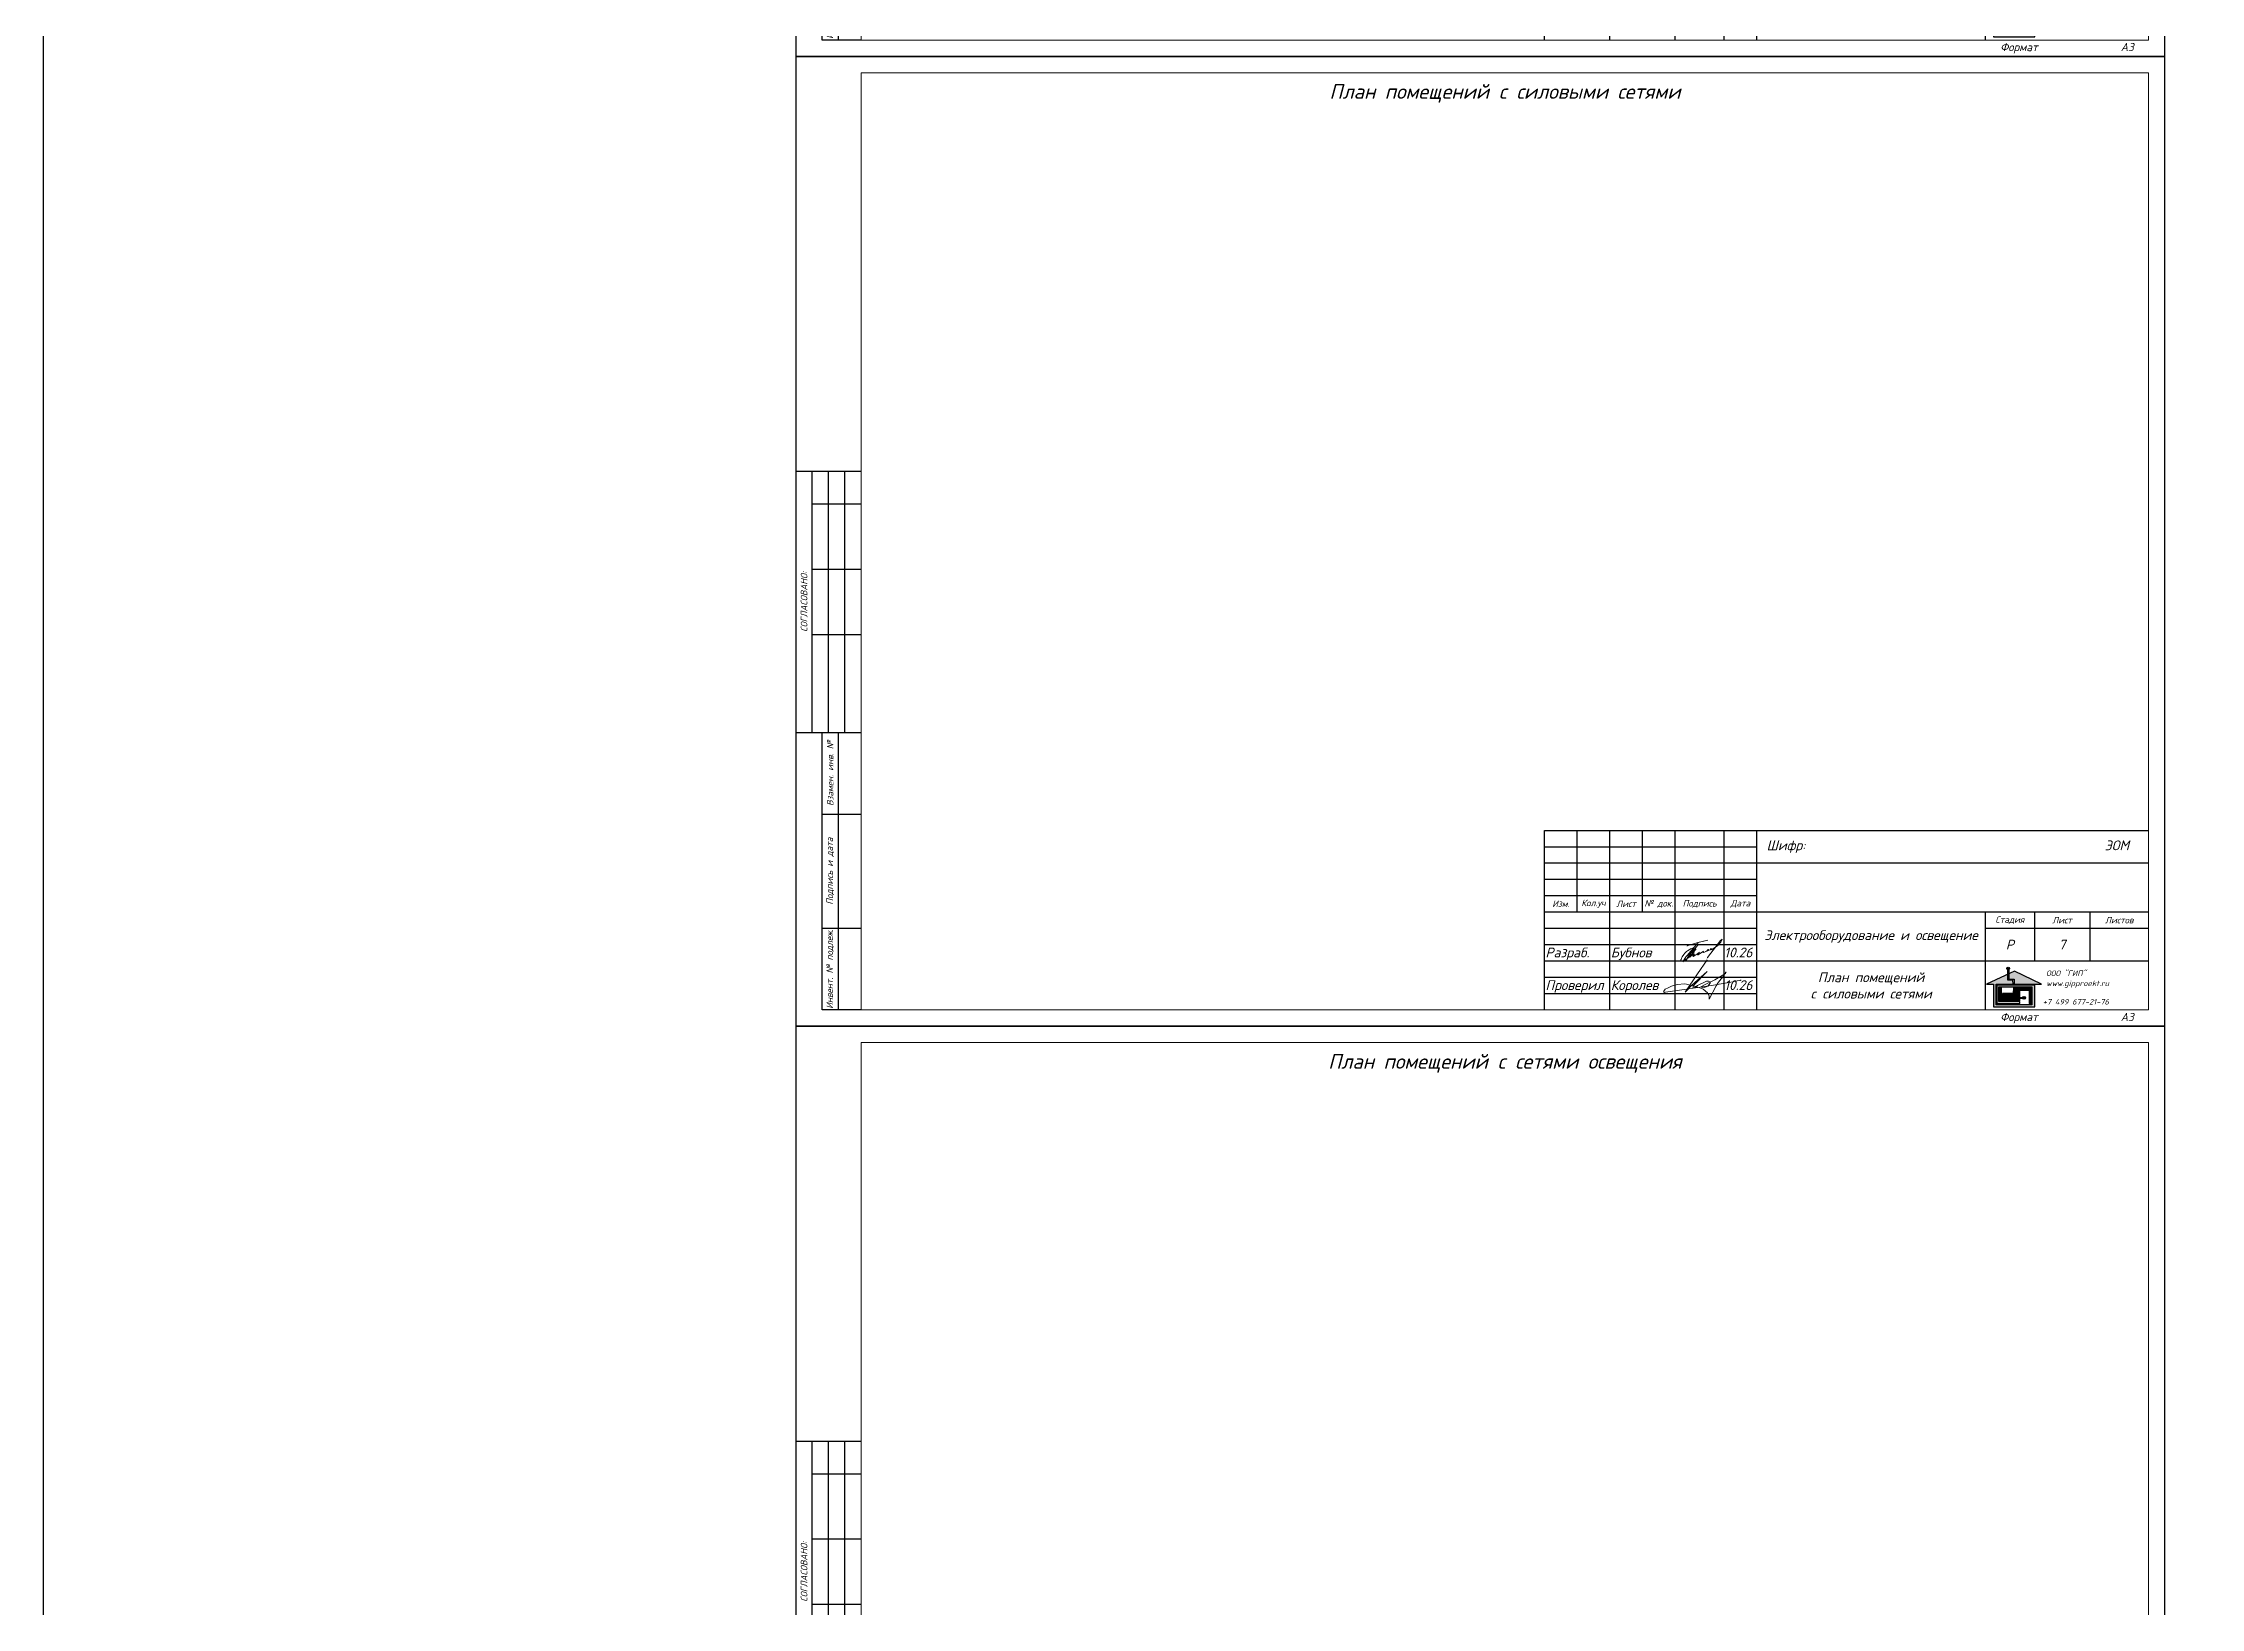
# Model space of a CAD drawing. Header units: millimetres. Extents: x 17141 to 230946, y 1570 to 398043.
# Drawn here: x 176021 to 209056, y 73440 to 97396 of the extents above; entities that cross this region are included whole.
import ezdxf
from ezdxf.enums import TextEntityAlignment as Align

# ---------------------------------------------------------------- set-up
doc = ezdxf.new("R2010")
doc.units = ezdxf.units.MM
doc.layers.add('FORMAT', color=7, linetype='Continuous')
doc.layers.add('TEXT', color=250, linetype='Continuous')
doc.layers.add('Ramka', color=7, linetype='Continuous', lineweight=0)
doc.styles.add('ls_200', font='isocpeui.ttf', dxfattribs={"height": 200})

# ---------------------------------------------------------------- blocks, each defined once
blk = doc.blocks.new('*U70')
for points in [[(-2326, 644), (-2327, 704), (-2406, 704), (-2406, 798), (-2732, 644), (-2627, 644), (-2627, 300), (-1995, 300), (-1995, 631), (-2573, 631), (-2573, 350), (-2222, 350), (-2222, 381), (-2546, 381), (-2546, 602), (-2036, 602), (-2036, 329), (-2587, 329), (-2587, 644)], [(-2379, 883, 1), (-2423, 883, 1)], [(-2406, 798), (-2392, 805), (-2392, 862, -0.163905), (-2406, 861)], [(-1891, 644), (-2306, 845), (-2392, 805), (-2392, 722), (-2309, 722), (-2309, 644)], [(-2222, 391), (-2222, 427), (-2502, 427), (-2502, 589), (-2533, 589), (-2533, 391)], [(-2323, 500), (-2488, 500), (-2488, 442), (-2222, 442), (-2222, 542), (-2323, 542)], [(-2321, 591), (-2321, 555), (-2081, 555), (-2081, 350), (-2050, 350), (-2050, 591)], [(-2178, 427, -0.094934), (-2180, 435, -0.079243), (-2179, 442), (-2222, 442), (-2222, 427)], [(-2136, 435, 1), (-2180, 435, 1)]]:
    blk.add_hatch(color=5).paths.add_polyline_path(points)
at = {"linetype": 'Continuous'}
for points in [[(-20961, 8500), (-19961, 8500)], [(-20711, 4500), (-20711, 8500)], [(-20461, 4500), (-20461, 8500)], [(-20211, 4500), (-20211, 8500)], [(-20711, 8000), (-19961, 8000)], [(-20711, 7000), (-19961, 7000)], [(-20711, 6000), (-19961, 6000)], [(-20961, 4500), (-19961, 4500)], [(-20561, 250), (-20561, 4500)], [(-20561, 4500), (-19979, 4500)], [(-20311, 250), (-20311, 4500)], [(-20561, 3250), (-19961, 3250)], [(-20561, 1500), (-19961, 1500)], [(-19961, 250), (-20561, 250)]]:
    blk.add_lwpolyline(points, dxfattribs=at)
for points in [[(-9500, 250), (-9500, 3000), (-250, 3000)], [(-9000, 1750), (-9000, 3000)], [(-8500, 250), (-8500, 3000)], [(-8000, 1750), (-8000, 3000)], [(-7500, 250), (-7500, 3000)], [(-6750, 250), (-6750, 3000)], [(-6250, 250), (-6250, 3000)], [(-9500, 2750), (-6250, 2750)], [(-9500, 2500), (-6250, 2500)], [(-6250, 2500), (-250, 2500)], [(-9500, 2250), (-6250, 2250)], [(-9500, 2000), (-6250, 2000)], [(-9500, 1750), (-6250, 1750)], [(-6250, 1750), (-250, 1750)], [(-2750, 250), (-2750, 1750)], [(-2000, 1750), (-2000, 1000)], [(-1150, 1750), (-1150, 1000)], [(-9500, 1500), (-6250, 1500)], [(-2750, 1500), (-250, 1500)], [(-9500, 1250), (-6250, 1250)], [(-9500, 1000), (-6250, 1000)], [(-6250, 1000), (-250, 1000)], [(-9500, 750), (-6250, 750)], [(-9500, 500), (-6250, 500)]]:
    blk.add_lwpolyline(points)
at = {"color": 5}
for points in [[(-2306, 845), (-2732, 644), (-2627, 644), (-2627, 300), (-1995, 300)], [(-1995, 300), (-1995, 631), (-2573, 631), (-2573, 350), (-2222, 350), (-2222, 381), (-2546, 381), (-2546, 602), (-2036, 602), (-2036, 329), (-2587, 329), (-2587, 644), (-1891, 644), (-2306, 845)], [(-2326, 644), (-2327, 704), (-2406, 704), (-2406, 861)], [(-2392, 862), (-2392, 722), (-2309, 722), (-2309, 644)], [(-2178, 427), (-2502, 427), (-2502, 589), (-2533, 589), (-2533, 391), (-2222, 391), (-2222, 542), (-2323, 542), (-2323, 500), (-2488, 500), (-2488, 442), (-2179, 442)], [(-2081, 350), (-2050, 350), (-2050, 591), (-2321, 591), (-2321, 555), (-2081, 555), (-2081, 350)]]:
    blk.add_lwpolyline(points, dxfattribs=at)
for centre in [(-2401, 883), (-2158, 435)]:
    blk.add_circle(centre, 22, dxfattribs=at)
at = {"layer": 'Ramka', "color": 7}
for points in [[(-20961, 0), (0, 0), (0, 14850), (-20961, 14850)], [(-19961, 250), (-250, 250), (-250, 14600), (-19961, 14600)]]:
    blk.add_lwpolyline(points, close=True, dxfattribs=at)
at = {"layer": 'Ramka', "color": 5, "lineweight": 9, "flags": 128}
for points in [[(-7318, 1226), (-7313, 1234), (-7153, 1284), (-6999, 1321), (-7149, 1284), (-7318, 1082), (-7329, 1066), (-7345, 1044), (-7356, 1028), (-7367, 1012), (-7371, 1004), (-7372, 1001), (-7374, 1000), (-7377, 992), (-7382, 985), (-7367, 1012), (-7351, 1036), (-7329, 1066), (-7296, 1096), (-7279, 1113), (-7262, 1130), (-7246, 1145), (-7234, 1157), (-7220, 1170), (-7200, 1190), (-7173, 1217), (-7157, 1236), (-7149, 1246), (-7146, 1250), (-7143, 1255), (-7173, 1217), (-7201, 1180), (-7232, 1145), (-7241, 1132), (-7248, 1124), (-7263, 1106), (-7270, 1097), (-7285, 1080), (-7293, 1070), (-7299, 1062), (-7308, 1051), (-7309, 1047), (-7316, 1033), (-7319, 1028), (-7324, 1021), (-7328, 1015), (-7331, 1012), (-7333, 1011), (-7326, 1025), (-7322, 1032), (-7317, 1039), (-7312, 1047), (-7304, 1057), (-7271, 1096), (-7253, 1118), (-7231, 1138), (-7214, 1154), (-7200, 1168), (-7193, 1174), (-7185, 1181), (-7179, 1186), (-7202, 1156), (-7214, 1139), (-7230, 1117), (-7245, 1097), (-7252, 1088), (-7257, 1081), (-7261, 1076), (-7264, 1071), (-7267, 1067), (-7273, 1060), (-7237, 1102), (-7227, 1110), (-7220, 1120), (-7216, 1125), (-7206, 1134), (-7244, 1079), (-7223, 1116), (-7216, 1131), (-7208, 1148), (-7207, 1161), (-7206, 1168), (-7207, 1174), (-7209, 1184), (-7210, 1188), (-7216, 1193), (-7220, 1194), (-7226, 1195), (-7234, 1195), (-7251, 1190), (-7263, 1185), (-7276, 1178), (-7287, 1172), (-7311, 1155), (-7326, 1143), (-7349, 1121), (-7367, 1099), (-7378, 1083), (-7383, 1078), (-7391, 1064), (-7404, 1041), (-7409, 1025), (-7410, 1017), (-7410, 1010), (-7407, 1001), (-7402, 997), (-7390, 996), (-7378, 997), (-7353, 1012), (-7337, 1021), (-7299, 1049), (-7276, 1065), (-7259, 1076), (-7243, 1082), (-7218, 1097), (-7205, 1102), (-7216, 1086), (-7223, 1076), (-7225, 1073), (-7225, 1071), (-7219, 1070), (-7212, 1073), (-7154, 1115), (-7129, 1134), (-7147, 1115), (-7157, 1103), (-7159, 1099), (-7159, 1095), (-7154, 1094), (-7148, 1096), (-7063, 1150), (-7072, 1139), (-7073, 1134), (-7072, 1132), (-7071, 1132), (-7066, 1132), (-7051, 1135), (-7031, 1146), (-7013, 1156), (-6999, 1164), (-6991, 1169), (-6988, 1174), (-6987, 1175), (-6990, 1177), (-6996, 1176), (-7000, 1173), (-7002, 1169), (-7004, 1164), (-7005, 1161), (-7004, 1159), (-6998, 1157), (-6991, 1159), (-6981, 1163), (-6961, 1172), (-6955, 1174), (-6949, 1179), (-6947, 1181), (-6944, 1185), (-6944, 1188), (-6947, 1189), (-6950, 1189), (-6953, 1187), (-6956, 1184), (-6957, 1179), (-6957, 1177), (-6955, 1174), (-6952, 1174), (-6948, 1172), (-6942, 1175), (-6937, 1177), (-6865, 1222), (-6846, 1238), (-6825, 1258), (-6810, 1278), (-6802, 1290), (-6779, 1333), (-6780, 1335), (-6812, 1307), (-6868, 1230), (-7002, 1054), (-7008, 1044)], [(-7009, 1018), (-7157, 803), (-7348, 521), (-7251, 622), (-7007, 838), (-7216, 622), (-7231, 586), (-7199, 595), (-7155, 624), (-7018, 692), (-6988, 692), (-6963, 683), (-6961, 662), (-6998, 615), (-7048, 595), (-7086, 591), (-7095, 608), (-7061, 631), (-6894, 713), (-6727, 809), (-6720, 826), (-6725, 827), (-6729, 823), (-6749, 783), (-6835, 675), (-6869, 621), (-6979, 413), (-6980, 466), (-7002, 512), (-7070, 568), (-7119, 591), (-7203, 612), (-7274, 630), (-7325, 644), (-7363, 648), (-7456, 642), (-7507, 632), (-7554, 615), (-7608, 591), (-7651, 566), (-7675, 540), (-7677, 527), (-7664, 519), (-7646, 523), (-7327, 566), (-6914, 627), (-6617, 680), (-6549, 695), (-6503, 702), (-6491, 709)]]:
    blk.add_lwpolyline(points, dxfattribs=at)
at = {"color": 5, "lineweight": 18, "style": 'ls_200'}
for s, p in [('ООО "ГИП"', (-1820, 771)), ('www.gipproekt.ru', (-1817, 616)), ('+7 499 677-21-76', (-1871, 333))]:
    blk.add_text(s, height=83, dxfattribs=at).set_placement(p)
at = {"layer": 'Ramka', "lineweight": 9, "style": 'ls_200'}
for s, p in [('Разраб.', (-9485, 1055)), ('Бубнов', (-8485, 1055)), ('10.26', (-6750, 1055)), ('Проверил', (-9485, 555)), ('Королев', (-8485, 555)), ('10.26', (-6750, 555))]:
    blk.add_text(s, height=150, dxfattribs=at).set_placement(p)
at = {"layer": 'TEXT', "color": 0, "linetype": 'Continuous', "lineweight": 0, "char_height": 100, "attachment_point": 5, "rotation": 90, "style": 'ls_200'}
for s, insert, width in [('\\pxqc;СОГЛАСОВАНО:', (-20836, 6500), 4000), ('\\pxqc;Взамен. инв. №', (-20436, 3875), 1250), ('\\pxqc;Подпись и дата', (-20436, 2375), 1750), ('\\pxqc;Инвент. № подлеж.', (-20436, 875), 1250)]:
    blk.add_mtext(s, dxfattribs=dict(at, insert=insert, width=width))
at = {"layer": 'TEXT', "color": 0, "linetype": 'Continuous', "lineweight": 0, "style": 'ls_200'}
for s, insert, char_height, width, attachment_point in [('\\pxi1,ql;Шифр:                                                ЭОМ', (-6250, 2750), 150, 6000, 4), ('\\pxqc;Изм.', (-9250, 1875), 100, 500, 5), ('\\pxqc;Кол.уч', (-8750, 1875), 100, 500, 5), ('\\pxqc;Лист', (-8250, 1875), 100, 500, 5), ('№ док.', (-7750, 1875), 100, 500, 5), ('\\pxqc;Подпись', (-7125, 1875), 100, 750, 5), ('\\pxqc;Дата', (-6500, 1875), 100, 500, 5), ('\\pxqc;Стадия', (-2375, 1625), 100, 750, 5), ('\\pxqc;Лист', (-1575, 1625), 100, 850, 5), ('\\pxqc;Листов', (-700, 1625), 100, 900, 5), ('\\pxqc;Электрооборудование и освещение', (-6250, 1375), 150, 3500, 4), ('\\pxqc;Формат                А3', (-250, 125), 124.67, 2500, 6)]:
    blk.add_mtext(s, dxfattribs=dict(at, insert=insert, char_height=char_height, width=width, attachment_point=attachment_point))

msp = doc.modelspace()

# ---------------------------------------------------------------- linework, layer by layer
at = {"color": 6}
msp.add_lwpolyline([(176020.8, 1570.2), (176020.8, 1570.2), (230945.9, 1570.2), (230945.9, 189770.2), (176020.8, 189770.2), (176020.8, 189770.2), (176020.8, 1570.2)], close=True, dxfattribs=at)
at = {"layer": 'FORMAT'}
for points in [[(187546.4, 97193.7), (208506.9, 97193.7), (208506.9, 112043.7), (187546.4, 112043.7)], [(187546.4, 82343.7), (208506.9, 82343.7), (208506.9, 97193.7), (187546.4, 97193.7)], [(187546.4, 67493.7), (208506.9, 67493.7), (208506.9, 82343.7), (187546.4, 82343.7)]]:
    msp.add_lwpolyline(points, close=True, dxfattribs=at)

# ---------------------------------------------------------------- block references
for p in [(208506.9, 97193.7), (208506.9, 82343.7), (208506.9, 67493.7)]:
    msp.add_blockref('*U70', p, dxfattribs=at)

# ---------------------------------------------------------------- texts
at = {"layer": 'Ramka', "lineweight": 0, "style": 'ls_200'}
for s, p in [('План помещений c силовыми сетями', (198401.6, 96656.4)), ('План помещений c сетями освещения', (198401.6, 81806.4))]:
    msp.add_text(s, height=225, dxfattribs=at).set_placement(p, align=Align.MIDDLE_CENTER)
at = {"layer": 'TEXT', "color": 0, "linetype": 'Continuous', "lineweight": 0, "char_height": 150, "attachment_point": 4, "style": 'ls_200'}
for s, insert, width in [('\\pxqc;Р', (205756.9, 83593.7), 750), ('\\pxqc;7', (206506.9, 83593.7), 850), ('\\pxqc;План помещений\\Pc силовыми сетями', (202256.9, 82968.7), 3500)]:
    msp.add_mtext(s, dxfattribs=dict(at, insert=insert, width=width))

doc.saveas('drawing.dxf')
